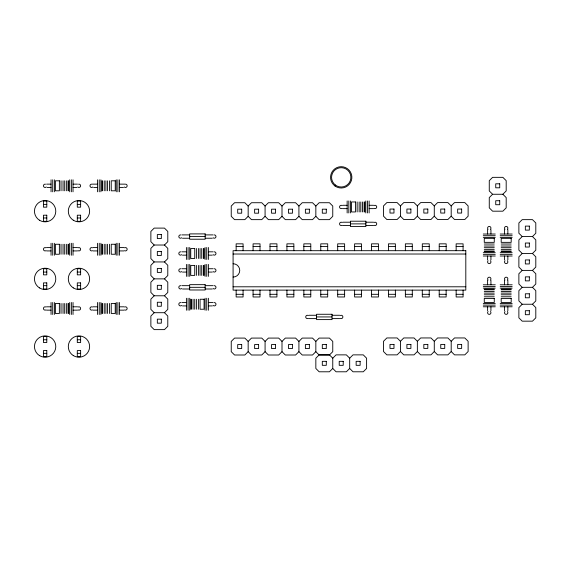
<?xml version="1.0" encoding="UTF-8"?>
<svg xmlns="http://www.w3.org/2000/svg" width="564" height="564" viewBox="0 0 564 564"><rect width="100%" height="100%" fill="white"/><g stroke="black" fill="none" stroke-linecap="round" stroke-linejoin="round"><path stroke-width="0.85" d="M154.198 245.023L150.87 248.357L150.87 258.615L154.198 261.943L164.462 261.943L167.79 258.615L167.79 248.357L164.462 245.023L154.198 245.023L150.87 241.695L150.87 231.437L154.198 228.103L164.462 228.103L167.79 231.437L167.79 241.695L164.462 245.023M154.198 261.943L150.87 265.277L150.87 275.535L154.198 278.863L164.462 278.863L167.79 275.535L167.79 265.277L164.462 261.943M154.198 278.863L150.87 282.197L150.87 292.455L154.198 295.783L164.462 295.783L167.79 299.117L167.79 309.375L164.462 312.703L154.198 312.703L150.87 309.375L150.87 299.117L154.198 295.783M265.08 216.315L261.752 219.643L251.488 219.643L248.16 216.315L248.16 206.057L251.488 202.723L261.752 202.723L265.08 206.057L265.08 216.315L268.408 219.643L278.672 219.643L282 216.315L282 206.057L278.672 202.723L268.408 202.723L265.08 206.057M164.462 295.783L167.79 292.455L167.79 282.197L164.462 278.863M248.16 216.315L244.832 219.643L234.568 219.643L231.24 216.315L231.24 206.057L234.568 202.723L244.832 202.723L248.16 206.057M154.198 312.703L150.87 316.037L150.87 326.295L154.198 329.623L164.462 329.623L167.79 326.295L167.79 316.037L164.462 312.703M282 206.057L285.328 202.723L295.592 202.723L298.92 206.057L298.92 216.315L295.592 219.643L285.328 219.643L282 216.315M298.92 206.057L302.248 202.723L312.512 202.723L315.84 206.057L315.84 216.315L312.512 219.643L302.248 219.643L298.92 216.315M315.84 206.057L319.168 202.723L329.432 202.723L332.76 206.057L332.76 216.315L329.432 219.643L319.168 219.643L315.84 216.315M265.08 351.675L261.752 355.003L251.488 355.003L248.16 351.675L248.16 341.417L251.488 338.083L261.752 338.083L265.08 341.417L265.08 351.675L268.408 355.003L278.672 355.003L282 351.675L282 341.417L278.672 338.083L268.408 338.083L265.08 341.417M248.16 351.675L244.832 355.003L234.568 355.003L231.24 351.675L231.24 341.417L234.568 338.083L244.832 338.083L248.16 341.417M400.44 205.923L403.768 202.589L414.032 202.589L417.36 205.923L417.36 216.181L414.032 219.509L403.768 219.509L400.44 216.181L400.44 205.923L397.112 202.589L386.848 202.589L383.52 205.923L383.52 216.181L386.848 219.509L397.112 219.509L400.44 216.181M417.36 205.923L420.688 202.589L430.952 202.589L434.28 205.923L434.28 216.181L430.952 219.509L420.688 219.509L417.36 216.181M282 341.417L285.328 338.083L295.592 338.083L298.92 341.417L298.92 351.675L295.592 355.003L285.328 355.003L282 351.675M434.28 205.923L437.608 202.589L447.872 202.589L451.2 205.923L451.2 216.181L447.872 219.509L437.608 219.509L434.28 216.181M298.92 341.417L302.248 338.083L312.512 338.083L315.84 341.417L315.84 351.675L312.512 355.003L302.248 355.003L298.92 351.675M315.84 341.417L319.168 338.083L329.432 338.083L332.76 341.417L332.76 351.675L329.432 355.003L319.168 355.003L315.84 351.675M451.2 205.923L454.528 202.589L464.792 202.589L468.12 205.923L468.12 216.181L464.792 219.509L454.528 219.509L451.2 216.181M492.598 194.263L489.27 197.597L489.27 207.855L492.598 211.183L502.862 211.183L506.19 207.855L506.19 197.597L502.862 194.263L492.598 194.263L489.27 190.935L489.27 180.677L492.598 177.343L502.862 177.343L506.19 180.677L506.19 190.935L502.862 194.263M332.76 358.203L336.088 354.869L346.352 354.869L349.68 358.203L349.68 368.461L346.352 371.789L336.088 371.789L332.76 368.461L332.76 358.203L329.432 354.869L319.168 354.869L315.84 358.203L315.84 368.461L319.168 371.789L329.432 371.789L332.76 368.461M349.68 358.203L353.008 354.869L363.272 354.869L366.6 358.203L366.6 368.461L363.272 371.789L353.008 371.789L349.68 368.461M400.44 341.283L403.768 337.949L414.032 337.949L417.36 341.283L417.36 351.541L414.032 354.869L403.768 354.869L400.44 351.541L400.44 341.283L397.112 337.949L386.848 337.949L383.52 341.283L383.52 351.541L386.848 354.869L397.112 354.869L400.44 351.541M417.36 341.283L420.688 337.949L430.952 337.949L434.28 341.283L434.28 351.541L430.952 354.869L420.688 354.869L417.36 351.541M522.208 236.563L518.88 233.235L518.88 222.977L522.208 219.643L532.472 219.643L535.8 222.977L535.8 233.235L532.472 236.563L522.208 236.563L518.88 239.897L518.88 250.155L522.208 253.483L532.472 253.483L535.8 256.817L535.8 267.075L532.472 270.403L522.208 270.403L518.88 273.737L518.88 283.995L522.208 287.323L532.472 287.323L535.8 283.995L535.8 273.737L532.472 270.403M434.28 341.283L437.608 337.949L447.872 337.949L451.2 341.283L451.2 351.541L447.872 354.869L437.608 354.869L434.28 351.541M522.208 253.483L518.88 256.817L518.88 267.075L522.208 270.403M532.472 253.483L535.8 250.155L535.8 239.897L532.472 236.563M451.2 341.283L454.528 337.949L464.792 337.949L468.12 341.283L468.12 351.541L464.792 354.869L454.528 354.869L451.2 351.541M522.208 287.323L518.88 290.657L518.88 300.915L522.208 304.243L532.472 304.243L535.8 307.577L535.8 317.835L532.472 321.163L522.208 321.163L518.88 317.835L518.88 307.577L522.208 304.243M532.472 304.243L535.8 300.915L535.8 290.657L532.472 287.323M46.6 184.139L51.049 184.139M73.031 184.139L77.48 184.139M92.235 184.139L97.579 184.139M119.561 184.139L124.905 184.139M47.115 187.474L51.049 187.474M73.031 187.474L76.965 187.474M93.645 187.474L97.579 187.474M119.561 187.474L123.495 187.474M43.456 204.394L46.784 204.394M77.296 204.394L80.624 204.394M342.7 205.289L347.149 205.289M369.131 205.289L373.579 205.289M342.7 208.624L347.149 208.624M369.131 208.624L373.579 208.624M43.456 217.979L46.784 217.979M77.296 217.979L80.624 217.979M342.7 222.209L350.209 222.209M366.071 222.209L373.579 222.209M350.413 223.873L365.867 223.873M342.7 225.544L350.209 225.544M366.071 225.544L373.579 225.544M483.277 234.032L495.262 234.032M500.197 234.032L512.183 234.032M181.96 234.899L189.469 234.899M205.331 234.899L212.839 234.899M483.277 235.703L495.262 235.703M500.197 235.703L512.183 235.703M189.673 236.563L205.127 236.563M483.277 237.366L495.262 237.366M500.197 237.366L512.183 237.366M182.475 238.234L189.469 238.234M205.331 238.234L212.325 238.234M484.272 244.029L494.268 244.029M501.192 244.029L511.188 244.029M484.272 246.024L494.268 246.024M501.192 246.024L511.188 246.024M236.147 246.503L243.077 246.503M253.088 246.503L260.018 246.503M270.008 246.503L276.938 246.503M286.928 246.503L293.858 246.503M303.848 246.503L310.778 246.503M320.768 246.503L327.698 246.503M337.688 246.503L344.618 246.503M354.608 246.503L361.538 246.503M371.528 246.503L378.458 246.503M388.448 246.503L395.378 246.503M405.368 246.503L412.298 246.503M422.309 246.503L429.239 246.503M439.229 246.503L446.159 246.503M456.149 246.503L463.079 246.503M46.6 247.589L51.049 247.589M73.031 247.589L77.48 247.589M93.13 247.589L97.579 247.589M119.561 247.589L124.01 247.589M484.272 247.688L494.268 247.688M501.192 247.688L511.188 247.688M484.272 249.358L494.268 249.358M501.192 249.358L511.188 249.358M46.6 250.924L51.049 250.924M73.031 250.924L77.48 250.924M93.13 250.924L97.579 250.924M119.561 250.924L124.01 250.924M484.272 251.022L494.268 251.022M501.192 251.022L511.188 251.022M484.272 251.685L494.268 251.685M501.192 251.685L511.188 251.685M181.96 251.819L186.409 251.819M208.391 251.819L212.839 251.819M483.277 252.686L495.262 252.686M500.197 252.686L512.183 252.686M233.087 254.019L465.808 254.019M483.277 254.35L495.262 254.35M500.197 254.35L512.183 254.35M182.475 255.154L186.409 255.154M208.391 255.154L212.325 255.154M483.277 256.014L495.262 256.014M500.197 256.014L512.183 256.014M181.96 268.739L186.409 268.739M208.391 268.739L212.839 268.739M43.456 272.074L46.784 272.074M77.296 272.074L80.624 272.074M182.475 272.074L186.409 272.074M208.391 272.074L212.325 272.074M483.277 284.792L495.262 284.792M500.197 284.792L512.183 284.792M43.456 285.659L46.784 285.659M77.296 285.659L80.624 285.659M181.96 285.659L189.469 285.659M205.331 285.659L212.839 285.659M483.277 286.463L495.262 286.463M500.197 286.463L512.183 286.463M233.087 286.794L465.808 286.794M189.673 287.323L205.127 287.323M483.277 288.126L495.262 288.126M500.197 288.126L512.183 288.126M182.475 288.994L189.469 288.994M205.331 288.994L212.325 288.994M484.272 289.12L494.268 289.12M501.192 289.12L511.188 289.12M484.272 289.79L494.268 289.79M501.192 289.79L511.188 289.79M484.272 291.454L494.268 291.454M501.192 291.454L511.188 291.454M484.272 293.118L494.268 293.118M501.192 293.118L511.188 293.118M236.147 294.309L243.077 294.309M253.067 294.309L259.997 294.309M269.987 294.309L276.917 294.309M286.928 294.309L293.858 294.309M303.848 294.309L310.778 294.309M320.768 294.309L327.698 294.309M337.688 294.309L344.618 294.309M354.608 294.309L361.538 294.309M371.528 294.309L378.458 294.309M388.448 294.309L395.378 294.309M405.368 294.309L412.298 294.309M422.288 294.309L429.218 294.309M439.208 294.309L446.138 294.309M456.149 294.309L463.079 294.309M484.272 294.789L494.268 294.789M501.192 294.789L511.188 294.789M484.272 296.784L494.268 296.784M501.192 296.784L511.188 296.784M181.96 302.579L186.409 302.579M208.391 302.579L212.839 302.579M483.277 303.446L495.262 303.446M500.197 303.446L512.183 303.446M483.277 305.11L495.262 305.11M500.197 305.11L512.183 305.11M182.475 305.914L186.409 305.914M208.391 305.914L212.325 305.914M46.6 306.809L51.049 306.809M73.031 306.809L77.48 306.809M93.13 306.809L97.579 306.809M119.561 306.809L124.01 306.809M483.277 306.774L495.262 306.774M500.197 306.774L512.183 306.774M46.6 310.144L51.049 310.144M73.031 310.144L77.48 310.144M93.13 310.144L97.579 310.144M119.561 310.144L124.01 310.144M308.861 315.269L316.369 315.269M332.231 315.269L339.739 315.269M316.573 316.933L332.027 316.933M308.861 318.604L316.369 318.604M332.231 318.604L339.739 318.604M43.456 339.754L46.784 339.754M77.296 339.754L80.624 339.754M43.456 353.339L46.784 353.339M77.296 353.339L80.624 353.339M507.854 229.583L507.854 234.032M507.854 256.014L507.854 259.948M507.854 280.343L507.854 284.792M507.854 306.774L507.854 310.708M504.526 229.583L504.526 234.032M504.526 256.014L504.526 259.948M504.526 280.343L504.526 284.792M504.526 306.774L504.526 310.708M490.934 229.583L490.934 234.032M490.934 256.014L490.934 259.948M490.934 280.343L490.934 284.792M490.934 306.774L490.934 310.708M487.606 229.583L487.606 234.032M487.606 256.014L487.606 259.948M487.606 280.343L487.606 284.792M487.606 306.774L487.606 310.708M463.079 250.691L463.079 243.838L456.149 243.838L456.149 250.691M463.079 290.122L463.079 296.974L456.149 296.974L456.149 290.122M446.159 250.691L446.159 243.838L439.229 243.838L439.229 250.691M446.138 290.122L446.138 296.974L439.208 296.974L439.208 290.122M429.239 250.691L429.239 243.838L422.309 243.838L422.309 250.691M429.218 290.122L429.218 296.974L422.288 296.974L422.288 290.122M412.298 250.691L412.298 243.838L405.368 243.838L405.368 250.691M412.298 290.122L412.298 296.974L405.368 296.974L405.368 290.122M395.378 250.691L395.378 243.838L388.448 243.838L388.448 250.691M395.378 290.122L395.378 296.974L388.448 296.974L388.448 290.122M378.458 250.691L378.458 243.838L371.528 243.838L371.528 250.691M378.458 290.122L378.458 296.974L371.528 296.974L371.528 290.122M369.131 200.96L369.131 212.952M367.467 200.96L367.467 212.952M365.803 200.96L365.803 212.952M364.802 201.961L364.802 211.951M364.132 201.961L364.132 211.951M362.469 201.961L362.469 211.951M361.538 250.691L361.538 243.838L354.608 243.838L354.608 250.691M361.538 290.122L361.538 296.974L354.608 296.974L354.608 290.122M360.805 201.961L360.805 211.951M359.141 201.961L359.141 211.951M357.139 201.961L357.139 211.951M350.477 200.96L350.477 212.952M348.813 200.96L348.813 212.952M347.149 200.96L347.149 212.952M344.618 250.691L344.618 243.838L337.688 243.838L337.688 250.691M344.618 290.122L344.618 296.974L337.688 296.974L337.688 290.122M327.698 250.691L327.698 243.838L320.768 243.838L320.768 250.691M327.698 290.122L327.698 296.974L320.768 296.974L320.768 290.122M310.778 250.691L310.778 243.838L303.848 243.838L303.848 250.691M310.778 290.122L310.778 296.974L303.848 296.974L303.848 290.122M293.858 250.691L293.858 243.838L286.928 243.838L286.928 250.691M293.858 290.122L293.858 296.974L286.928 296.974L286.928 290.122M276.938 250.691L276.938 243.838L270.008 243.838L270.008 250.691M276.917 290.122L276.917 296.974L269.987 296.974L269.987 290.122M260.018 250.691L260.018 243.838L253.088 243.838L253.088 250.691M259.997 290.122L259.997 296.974L253.067 296.974L253.067 290.122M243.077 250.691L243.077 243.838L236.147 243.838L236.147 250.691M243.077 290.122L243.077 296.974L236.147 296.974L236.147 290.122M208.391 247.49L208.391 259.482M208.391 264.41L208.391 276.402M208.391 298.25L208.391 310.242M206.727 247.49L206.727 259.482M206.727 264.41L206.727 276.402M206.727 298.25L206.727 310.242M205.063 247.49L205.063 259.482M205.063 264.41L205.063 276.402M205.063 298.25L205.063 310.242M204.062 248.491L204.062 258.481M204.062 265.411L204.062 275.401M203.392 248.491L203.392 258.481M203.392 265.411L203.392 275.401M201.729 248.491L201.729 258.481M201.729 265.411L201.729 275.401M200.065 248.491L200.065 258.481M200.065 265.411L200.065 275.401M198.401 248.491L198.401 258.481M198.401 265.411L198.401 275.401M198.401 299.251L198.401 309.241M196.399 248.491L196.399 258.481M196.399 265.411L196.399 275.401M196.399 299.251L196.399 309.241M194.735 299.251L194.735 309.241M193.071 299.251L193.071 309.241M191.407 299.251L191.407 309.241M190.738 299.251L190.738 309.241M189.737 247.49L189.737 259.482M189.737 264.41L189.737 276.402M189.737 298.25L189.737 310.242M188.073 247.49L188.073 259.482M188.073 264.41L188.073 276.402M188.073 298.25L188.073 310.242M186.409 247.49L186.409 259.482M186.409 264.41L186.409 276.402M186.409 298.25L186.409 310.242M119.561 179.81L119.561 191.802M119.561 243.26L119.561 255.252M119.561 302.48L119.561 314.472M117.897 179.81L117.897 191.802M117.897 243.26L117.897 255.252M117.897 302.48L117.897 314.472M116.233 179.81L116.233 191.802M116.233 243.26L116.233 255.252M116.233 302.48L116.233 314.472M109.571 180.811L109.571 190.801M109.571 244.261L109.571 254.251M109.571 303.481L109.571 313.471M107.569 180.811L107.569 190.801M107.569 244.261L107.569 254.251M107.569 303.481L107.569 313.471M105.905 180.811L105.905 190.801M105.905 244.261L105.905 254.251M105.905 303.481L105.905 313.471M104.241 180.811L104.241 190.801M104.241 244.261L104.241 254.251M104.241 303.481L104.241 313.471M102.578 180.811L102.578 190.801M102.578 244.261L102.578 254.251M102.578 303.481L102.578 313.471M101.908 180.811L101.908 190.801M101.908 244.261L101.908 254.251M101.908 303.481L101.908 313.471M100.907 179.81L100.907 191.802M100.907 243.26L100.907 255.252M100.907 302.48L100.907 314.472M99.243 179.81L99.243 191.802M99.243 243.26L99.243 255.252M99.243 302.48L99.243 314.472M97.579 179.81L97.579 191.802M97.579 243.26L97.579 255.252M97.579 302.48L97.579 314.472M73.031 179.81L73.031 191.802M73.031 243.26L73.031 255.252M73.031 302.48L73.031 314.472M71.367 179.81L71.367 191.802M71.367 243.26L71.367 255.252M71.367 302.48L71.367 314.472M69.703 179.81L69.703 191.802M69.703 243.26L69.703 255.252M69.703 302.48L69.703 314.472M68.702 180.811L68.702 190.801M68.702 244.261L68.702 254.251M68.702 303.481L68.702 313.471M68.032 180.811L68.032 190.801M68.032 244.261L68.032 254.251M68.032 303.481L68.032 313.471M66.369 180.811L66.369 190.801M66.369 244.261L66.369 254.251M66.369 303.481L66.369 313.471M64.705 180.811L64.705 190.801M64.705 244.261L64.705 254.251M64.705 303.481L64.705 313.471M63.041 180.811L63.041 190.801M63.041 244.261L63.041 254.251M63.041 303.481L63.041 313.471M61.039 180.811L61.039 190.801M61.039 244.261L61.039 254.251M61.039 303.481L61.039 313.471M54.377 179.81L54.377 191.802M54.377 243.26L54.377 255.252M54.377 302.48L54.377 314.472M52.713 179.81L52.713 191.802M52.713 243.26L52.713 255.252M52.713 302.48L52.713 314.472M51.049 179.81L51.049 191.802M51.049 243.26L51.049 255.252M51.049 302.48L51.049 314.472M92.827 186.98A1.664 1.664 0 0 1 90.113 186.444A1.664 1.664 0 0 1 91.65 184.139M125.49 184.139A1.664 1.664 0 0 1 127.027 186.444A1.664 1.664 0 0 1 124.313 186.98M92.482 309.918A1.664 1.664 0 0 1 89.986 308.473A1.664 1.664 0 0 1 92.482 307.035M124.658 307.035A1.664 1.664 0 0 1 127.154 308.473A1.664 1.664 0 0 1 124.658 309.918M92.482 250.698A1.664 1.664 0 0 1 89.986 249.253A1.664 1.664 0 0 1 92.482 247.815M124.658 247.815A1.664 1.664 0 0 1 127.154 249.253A1.664 1.664 0 0 1 124.658 250.698M78.53 184.195A1.664 1.664 0 0 1 80.567 186.24A1.664 1.664 0 0 1 77.783 186.98M46.297 186.98A1.664 1.664 0 0 1 43.513 186.24A1.664 1.664 0 0 1 45.55 184.195M78.128 307.035A1.664 1.664 0 0 1 80.624 308.473A1.664 1.664 0 0 1 78.128 309.918M45.952 309.918A1.664 1.664 0 0 1 43.456 308.473A1.664 1.664 0 0 1 45.952 307.035M78.128 247.815A1.664 1.664 0 0 1 80.624 249.253A1.664 1.664 0 0 1 78.128 250.698M45.952 250.698A1.664 1.664 0 0 1 43.456 249.253A1.664 1.664 0 0 1 45.952 247.815M507.367 260.765A1.664 1.664 0 0 1 507.367 263.12A1.664 1.664 0 0 1 505.013 263.12A1.664 1.664 0 0 1 505.013 260.765M505.013 229.28A1.664 1.664 0 0 1 505.013 226.925A1.664 1.664 0 0 1 507.367 226.925A1.664 1.664 0 0 1 507.367 229.28M488.093 280.04A1.664 1.664 0 0 1 488.093 277.685A1.664 1.664 0 0 1 490.447 277.685A1.664 1.664 0 0 1 490.447 280.04M490.447 311.525A1.664 1.664 0 0 1 490.447 313.88A1.664 1.664 0 0 1 488.093 313.88A1.664 1.664 0 0 1 488.093 311.525M490.447 260.765A1.664 1.664 0 0 1 490.447 263.12A1.664 1.664 0 0 1 488.093 263.12A1.664 1.664 0 0 1 488.093 260.765M488.093 229.28A1.664 1.664 0 0 1 488.093 226.925A1.664 1.664 0 0 1 490.447 226.925A1.664 1.664 0 0 1 490.447 229.28M505.013 280.04A1.664 1.664 0 0 1 505.013 277.685A1.664 1.664 0 0 1 507.367 277.685A1.664 1.664 0 0 1 507.367 280.04M507.367 311.525A1.664 1.664 0 0 1 507.367 313.88A1.664 1.664 0 0 1 505.013 313.88A1.664 1.664 0 0 1 505.013 311.525M213.89 251.875A1.664 1.664 0 0 1 215.927 253.92A1.664 1.664 0 0 1 213.143 254.66M181.657 254.66A1.664 1.664 0 0 1 178.873 253.92A1.664 1.664 0 0 1 180.91 251.875M213.89 268.795A1.664 1.664 0 0 1 215.927 270.84A1.664 1.664 0 0 1 213.143 271.58M181.657 271.58A1.664 1.664 0 0 1 178.873 270.84A1.664 1.664 0 0 1 180.91 268.795M374.228 205.515A1.664 1.664 0 0 1 376.724 206.953A1.664 1.664 0 0 1 374.228 208.398M342.052 208.398A1.664 1.664 0 0 1 339.556 206.953A1.664 1.664 0 0 1 342.052 205.515M181.657 305.42A1.664 1.664 0 0 1 178.873 304.68A1.664 1.664 0 0 1 180.91 302.635M213.89 302.635A1.664 1.664 0 0 1 215.927 304.68A1.664 1.664 0 0 1 213.143 305.42M233.087 263.74A6.662 6.662 0 0 1 239.749 270.403A6.662 6.662 0 0 1 233.087 277.065M308.212 318.378A1.664 1.664 0 0 1 305.716 316.933A1.664 1.664 0 0 1 308.212 315.495M340.388 315.495A1.664 1.664 0 0 1 342.884 316.933A1.664 1.664 0 0 1 340.388 318.378M342.052 225.318A1.664 1.664 0 0 1 339.556 223.873A1.664 1.664 0 0 1 342.052 222.435M374.228 222.435A1.664 1.664 0 0 1 376.724 223.873A1.664 1.664 0 0 1 374.228 225.318M213.89 234.955A1.664 1.664 0 0 1 215.927 237A1.664 1.664 0 0 1 213.143 237.74M181.657 237.74A1.664 1.664 0 0 1 178.873 237A1.664 1.664 0 0 1 180.91 234.955M181.657 288.5A1.664 1.664 0 0 1 178.873 287.76A1.664 1.664 0 0 1 180.91 285.715M213.89 285.715A1.664 1.664 0 0 1 215.927 287.76A1.664 1.664 0 0 1 213.143 288.5M59.375 180.811L55.378 180.811L55.378 190.801L59.375 190.801L59.375 180.811M115.232 180.811L111.235 180.811L111.235 190.801L115.232 190.801L115.232 180.811M499.725 183.808L495.735 183.808L495.735 187.805L499.725 187.805L499.725 183.808M499.725 200.728L495.735 200.728L495.735 204.725L499.725 204.725L499.725 200.728M46.784 201.059L43.456 201.059L43.456 207.164L46.784 207.164L46.784 201.059M80.624 201.059L77.296 201.059L77.296 207.164L80.624 207.164L80.624 201.059M355.475 201.961L351.478 201.961L351.478 211.951L355.475 211.951L355.475 201.961M393.975 209.054L389.985 209.054L389.985 213.051L393.975 213.051L393.975 209.054M410.895 209.054L406.905 209.054L406.905 213.051L410.895 213.051L410.895 209.054M427.815 209.054L423.825 209.054L423.825 213.051L427.815 213.051L427.815 209.054M444.735 209.054L440.745 209.054L440.745 213.051L444.735 213.051L444.735 209.054M461.655 209.054L457.665 209.054L457.665 213.051L461.655 213.051L461.655 209.054M241.695 209.188L237.705 209.188L237.705 213.185L241.695 213.185L241.695 209.188M258.615 209.188L254.625 209.188L254.625 213.185L258.615 213.185L258.615 209.188M275.535 209.188L271.545 209.188L271.545 213.185L275.535 213.185L275.535 209.188M292.455 209.188L288.465 209.188L288.465 213.185L292.455 213.185L292.455 209.188M309.375 209.188L305.385 209.188L305.385 213.185L309.375 213.185L309.375 209.188M326.295 209.188L322.305 209.188L322.305 213.185L326.295 213.185L326.295 209.188M46.784 215.208L43.456 215.208L43.456 221.314L46.784 221.314L46.784 215.208M80.624 215.208L77.296 215.208L77.296 221.314L80.624 221.314L80.624 215.208M365.867 221.208L350.413 221.208L350.413 226.538L365.867 226.538L365.867 221.208M529.335 226.108L525.345 226.108L525.345 230.105L529.335 230.105L529.335 226.108M205.127 233.898L189.673 233.898L189.673 239.228L205.127 239.228L205.127 233.898M161.325 234.568L157.335 234.568L157.335 238.565L161.325 238.565L161.325 234.568M494.268 238.361L484.272 238.361L484.272 242.358L494.268 242.358L494.268 238.361M511.188 238.361L501.192 238.361L501.192 242.358L511.188 242.358L511.188 238.361M529.335 243.028L525.345 243.028L525.345 247.025L529.335 247.025L529.335 243.028M59.375 244.261L55.378 244.261L55.378 254.251L59.375 254.251L59.375 244.261M115.232 244.261L111.235 244.261L111.235 254.251L115.232 254.251L115.232 244.261M194.735 248.491L190.738 248.491L190.738 258.481L194.735 258.481L194.735 248.491M465.808 250.691L233.087 250.691L233.087 290.122L465.808 290.122L465.808 250.691M161.325 251.488L157.335 251.488L157.335 255.485L161.325 255.485L161.325 251.488M529.335 259.948L525.345 259.948L525.345 263.945L529.335 263.945L529.335 259.948M194.735 265.411L190.738 265.411L190.738 275.401L194.735 275.401L194.735 265.411M161.325 268.408L157.335 268.408L157.335 272.405L161.325 272.405L161.325 268.408M46.784 268.739L43.456 268.739L43.456 274.844L46.784 274.844L46.784 268.739M80.624 268.739L77.296 268.739L77.296 274.844L80.624 274.844L80.624 268.739M529.335 276.868L525.345 276.868L525.345 280.865L529.335 280.865L529.335 276.868M46.784 282.888L43.456 282.888L43.456 288.994L46.784 288.994L46.784 282.888M80.624 282.888L77.296 282.888L77.296 288.994L80.624 288.994L80.624 282.888M205.127 284.658L189.673 284.658L189.673 289.988L205.127 289.988L205.127 284.658M161.325 285.328L157.335 285.328L157.335 289.325L161.325 289.325L161.325 285.328M529.335 293.788L525.345 293.788L525.345 297.785L529.335 297.785L529.335 293.788M494.268 298.448L484.272 298.448L484.272 302.445L494.268 302.445L494.268 298.448M511.188 298.448L501.192 298.448L501.192 302.445L511.188 302.445L511.188 298.448M204.062 299.251L200.065 299.251L200.065 309.241L204.062 309.241L204.062 299.251M161.325 302.248L157.335 302.248L157.335 306.245L161.325 306.245L161.325 302.248M59.375 303.481L55.378 303.481L55.378 313.471L59.375 313.471L59.375 303.481M115.232 303.481L111.235 303.481L111.235 313.471L115.232 313.471L115.232 303.481M529.335 310.708L525.345 310.708L525.345 314.705L529.335 314.705L529.335 310.708M332.027 314.268L316.573 314.268L316.573 319.598L332.027 319.598L332.027 314.268M161.325 319.168L157.335 319.168L157.335 323.165L161.325 323.165L161.325 319.168M46.784 336.419L43.456 336.419L43.456 342.524L46.784 342.524L46.784 336.419M80.624 336.419L77.296 336.419L77.296 342.524L80.624 342.524L80.624 336.419M393.975 344.414L389.985 344.414L389.985 348.411L393.975 348.411L393.975 344.414M410.895 344.414L406.905 344.414L406.905 348.411L410.895 348.411L410.895 344.414M427.815 344.414L423.825 344.414L423.825 348.411L427.815 348.411L427.815 344.414M444.735 344.414L440.745 344.414L440.745 348.411L444.735 348.411L444.735 344.414M461.655 344.414L457.665 344.414L457.665 348.411L461.655 348.411L461.655 344.414M241.695 344.548L237.705 344.548L237.705 348.545L241.695 348.545L241.695 344.548M258.615 344.548L254.625 344.548L254.625 348.545L258.615 348.545L258.615 344.548M275.535 344.548L271.545 344.548L271.545 348.545L275.535 348.545L275.535 344.548M292.455 344.548L288.465 344.548L288.465 348.545L292.455 348.545L292.455 344.548M309.375 344.548L305.385 344.548L305.385 348.545L309.375 348.545L309.375 344.548M326.295 344.548L322.305 344.548L322.305 348.545L326.295 348.545L326.295 344.548M46.784 350.568L43.456 350.568L43.456 356.674L46.784 356.674L46.784 350.568M80.624 350.568L77.296 350.568L77.296 356.674L80.624 356.674L80.624 350.568M326.295 361.334L322.305 361.334L322.305 365.331L326.295 365.331L326.295 361.334M343.215 361.334L339.225 361.334L339.225 365.331L343.215 365.331L343.215 361.334M360.135 361.334L356.145 361.334L356.145 365.331L360.135 365.331L360.135 361.334M73.285 220.207A10.66 10.66 0 0 0 89.613 211.585A10.66 10.66 0 0 0 73.983 201.764A10.66 10.66 0 0 0 73.285 220.207M73.285 355.567A10.66 10.66 0 0 0 89.613 346.945A10.66 10.66 0 0 0 73.983 337.124A10.66 10.66 0 0 0 73.285 355.567M73.285 287.887A10.66 10.66 0 0 0 89.613 279.265A10.66 10.66 0 0 0 73.983 269.444A10.66 10.66 0 0 0 73.285 287.887M335.051 186.042A10.66 10.66 0 0 0 351.83 178.337A10.66 10.66 0 0 0 336.771 167.656A10.66 10.66 0 0 0 335.051 186.042M335.34 185.006A9.658 9.658 0 0 0 350.794 178.605A9.658 9.658 0 0 0 337.526 168.424A9.658 9.658 0 0 0 335.34 185.006M39.445 220.207A10.66 10.66 0 0 0 55.773 211.585A10.66 10.66 0 0 0 40.143 201.764A10.66 10.66 0 0 0 39.445 220.207M39.445 355.567A10.66 10.66 0 0 0 55.773 346.945A10.66 10.66 0 0 0 40.143 337.124A10.66 10.66 0 0 0 39.445 355.567M39.445 287.887A10.66 10.66 0 0 0 55.773 279.265A10.66 10.66 0 0 0 40.143 269.444A10.66 10.66 0 0 0 39.445 287.887"/></g></svg>
